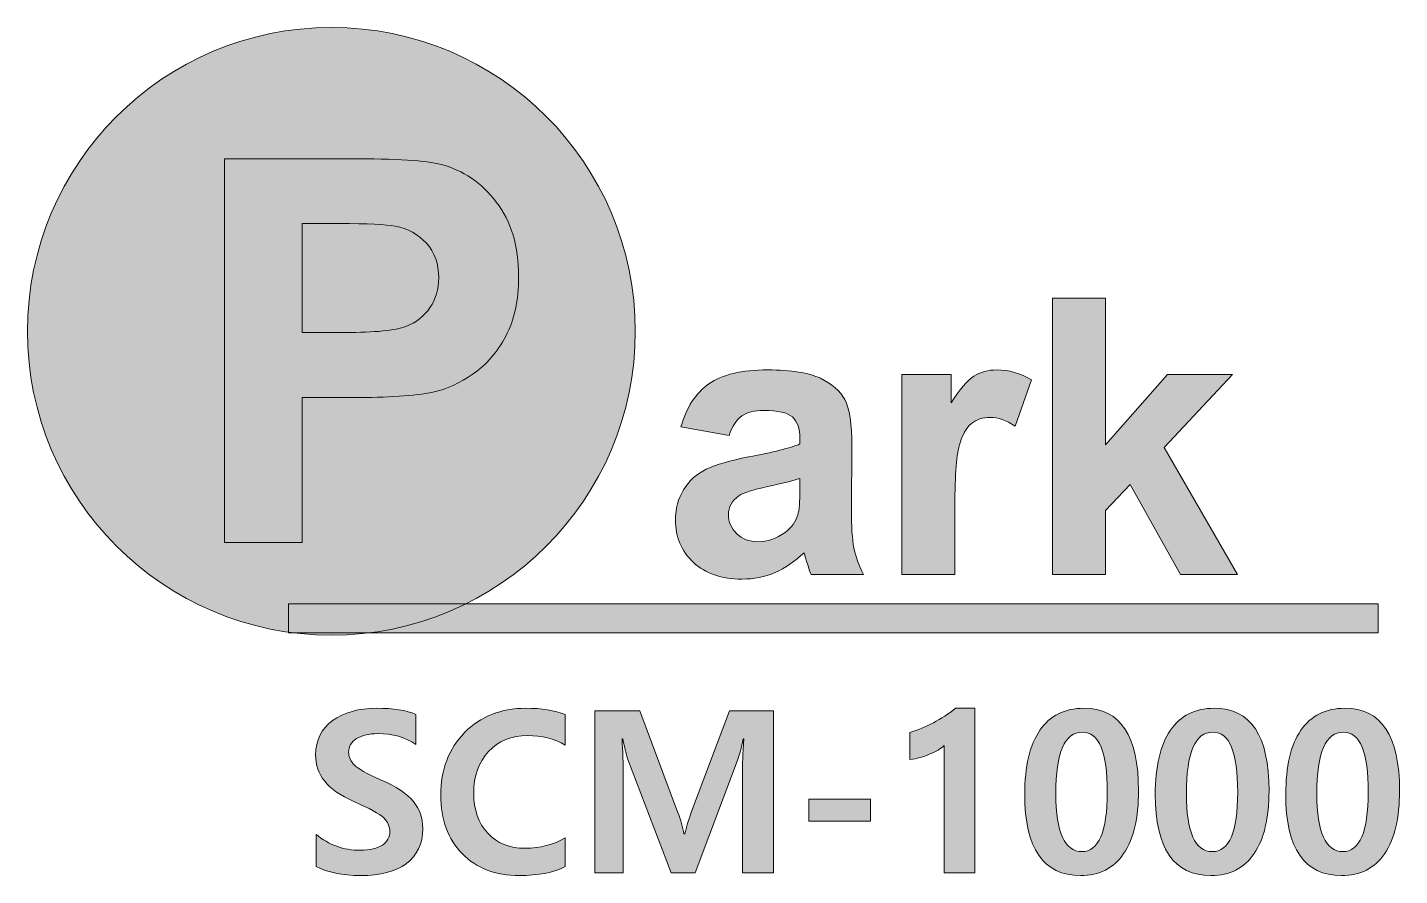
# Model space of a CAD drawing. Header units: inches. Extents: x 10 to 378, y -103 to 40.
# Drawn here: x 265.73 to 310.88, y -41.87 to -13.96 of the extents above; entities that cross this region are included whole.
import ezdxf

# ---------------------------------------------------------------- set-up
doc = ezdxf.new("R2010")
doc.units = ezdxf.units.IN
doc.header["$MEASUREMENT"] = 0
doc.layers.add('Layer 1', color=7, linetype='Continuous')
doc.layers.add('Layer 2', color=7, linetype='Continuous')

# ---------------------------------------------------------------- blocks, each defined once
blk = doc.blocks.new('block 9')
at = {"layer": 'Layer 1', "true_color": 0x39b54a}
h = blk.add_hatch(color=95, dxfattribs=at)
h.dxf.hatch_style = 2
edge = h.paths.add_edge_path()
edge.add_spline(control_points=[(272.221, -30.902), (272.221, -30.902), (272.221, -18.276), (272.221, -18.276), (272.221, -18.276), (276.313, -18.276), (276.313, -18.276), (277.863, -18.276), (278.873, -18.339), (279.344, -18.465), (280.068, -18.655), (280.673, -19.067), (281.161, -19.701), (281.65, -20.336), (281.894, -21.155), (281.894, -22.16), (281.894, -22.935), (281.753, -23.587), (281.472, -24.115), (281.19, -24.644), (280.832, -25.058), (280.399, -25.36), (279.966, -25.661), (279.525, -25.861), (279.077, -25.958), (278.468, -26.079), (277.587, -26.139), (276.433, -26.139), (276.433, -26.139), (274.771, -26.139), (274.771, -26.139), (274.771, -26.139), (274.771, -30.902), (274.771, -30.902), (274.771, -30.902), (272.221, -30.902), (272.221, -30.902)], knot_values=[0, 0, 0, 0, 1, 1, 1, 2, 2, 2, 3, 3, 3, 4, 4, 4, 5, 5, 5, 6, 6, 6, 7, 7, 7, 8, 8, 8, 9, 9, 9, 10, 10, 10, 11, 11, 11, 12, 12, 12, 12], degree=3, periodic=1)
edge = h.paths.add_edge_path()
edge.add_spline(control_points=[(274.771, -20.412), (274.771, -20.412), (274.771, -23.995), (274.771, -23.995), (274.771, -23.995), (276.166, -23.995), (276.166, -23.995), (277.171, -23.995), (277.843, -23.929), (278.181, -23.796), (278.52, -23.665), (278.786, -23.458), (278.978, -23.176), (279.171, -22.895), (279.267, -22.568), (279.267, -22.195), (279.267, -21.735), (279.132, -21.356), (278.862, -21.058), (278.592, -20.759), (278.25, -20.573), (277.837, -20.498), (277.533, -20.44), (276.921, -20.412), (276.002, -20.412), (276.002, -20.412), (274.771, -20.412), (274.771, -20.412)], knot_values=[0, 0, 0, 0, 1, 1, 1, 2, 2, 2, 3, 3, 3, 4, 4, 4, 5, 5, 5, 6, 6, 6, 7, 7, 7, 8, 8, 8, 9, 9, 9, 9], degree=3, periodic=1)
at = {"layer": 'Layer 1', "lineweight": 0}
for points, knots in [([(272.221, -30.902), (272.221, -30.902), (272.221, -18.276), (272.221, -18.276), (272.221, -18.276), (276.313, -18.276), (276.313, -18.276), (277.863, -18.276), (278.873, -18.339), (279.344, -18.465), (280.068, -18.655), (280.673, -19.067), (281.161, -19.701), (281.65, -20.336), (281.894, -21.155), (281.894, -22.16), (281.894, -22.935), (281.753, -23.587), (281.472, -24.115), (281.19, -24.644), (280.832, -25.058), (280.399, -25.36), (279.966, -25.661), (279.525, -25.861), (279.077, -25.958), (278.468, -26.079), (277.587, -26.139), (276.433, -26.139), (276.433, -26.139), (274.771, -26.139), (274.771, -26.139), (274.771, -26.139), (274.771, -30.902), (274.771, -30.902), (274.771, -30.902), (272.221, -30.902), (272.221, -30.902)], [0, 0, 0, 0, 1, 1, 1, 2, 2, 2, 3, 3, 3, 4, 4, 4, 5, 5, 5, 6, 6, 6, 7, 7, 7, 8, 8, 8, 9, 9, 9, 10, 10, 10, 11, 11, 11, 12, 12, 12, 12]), ([(274.771, -20.412), (274.771, -20.412), (274.771, -23.995), (274.771, -23.995), (274.771, -23.995), (276.166, -23.995), (276.166, -23.995), (277.171, -23.995), (277.843, -23.929), (278.181, -23.796), (278.52, -23.665), (278.786, -23.458), (278.978, -23.176), (279.171, -22.895), (279.267, -22.568), (279.267, -22.195), (279.267, -21.735), (279.132, -21.356), (278.862, -21.058), (278.592, -20.759), (278.25, -20.573), (277.837, -20.498), (277.533, -20.44), (276.921, -20.412), (276.002, -20.412), (276.002, -20.412), (274.771, -20.412), (274.771, -20.412)], [0, 0, 0, 0, 1, 1, 1, 2, 2, 2, 3, 3, 3, 4, 4, 4, 5, 5, 5, 6, 6, 6, 7, 7, 7, 8, 8, 8, 9, 9, 9, 9])]:
    blk.add_open_spline(points, degree=3, knots=knots, dxfattribs=at)
blk = doc.blocks.new('block 10')
at = {"layer": 'Layer 1', "true_color": 0xffffff}
h = blk.add_hatch(color=7, dxfattribs=at)
h.dxf.hatch_style = 2
h.paths.add_polyline_path([(299.458, -31.96), (299.458, -22.869), (301.201, -22.869), (301.201, -27.694), (303.241, -25.375), (305.387, -25.375), (303.136, -27.781), (305.548, -31.96), (303.669, -31.96), (302.013, -29.002), (301.201, -29.852), (301.201, -31.96)])
h = blk.add_hatch(color=7, dxfattribs=at)
h.dxf.hatch_style = 2
edge = h.paths.add_edge_path()
edge.add_spline(control_points=[(288.817, -27.384), (288.817, -27.384), (287.236, -27.099), (287.236, -27.099), (287.414, -26.462), (287.72, -25.991), (288.154, -25.685), (288.588, -25.379), (289.233, -25.226), (290.088, -25.226), (290.866, -25.226), (291.444, -25.318), (291.825, -25.502), (292.205, -25.686), (292.473, -25.919), (292.628, -26.203), (292.783, -26.486), (292.86, -27.006), (292.86, -27.762), (292.86, -27.762), (292.842, -29.796), (292.842, -29.796), (292.842, -30.375), (292.87, -30.802), (292.925, -31.077), (292.981, -31.352), (293.086, -31.646), (293.239, -31.96), (293.239, -31.96), (291.515, -31.96), (291.515, -31.96), (291.469, -31.845), (291.413, -31.673), (291.347, -31.446), (291.318, -31.342), (291.298, -31.274), (291.285, -31.241), (290.988, -31.53), (290.669, -31.747), (290.33, -31.892), (289.991, -32.037), (289.63, -32.109), (289.245, -32.109), (288.567, -32.109), (288.033, -31.925), (287.642, -31.557), (287.251, -31.189), (287.056, -30.724), (287.056, -30.162), (287.056, -29.79), (287.145, -29.458), (287.323, -29.167), (287.5, -28.875), (287.75, -28.652), (288.07, -28.497), (288.39, -28.342), (288.852, -28.207), (289.456, -28.091), (290.27, -27.938), (290.835, -27.795), (291.149, -27.663), (291.149, -27.663), (291.149, -27.489), (291.149, -27.489), (291.149, -27.154), (291.066, -26.916), (290.901, -26.773), (290.735, -26.63), (290.423, -26.559), (289.964, -26.559), (289.654, -26.559), (289.412, -26.62), (289.239, -26.742), (289.065, -26.864), (288.925, -27.078), (288.817, -27.384)], knot_values=[0, 0, 0, 0, 1, 1, 1, 2, 2, 2, 3, 3, 3, 4, 4, 4, 5, 5, 5, 6, 6, 6, 7, 7, 7, 8, 8, 8, 9, 9, 9, 10, 10, 10, 11, 11, 11, 12, 12, 12, 13, 13, 13, 14, 14, 14, 15, 15, 15, 16, 16, 16, 17, 17, 17, 18, 18, 18, 19, 19, 19, 20, 20, 20, 21, 21, 21, 22, 22, 22, 23, 23, 23, 24, 24, 24, 25, 25, 25, 25], degree=3, periodic=1)
edge = h.paths.add_edge_path()
edge.add_spline(control_points=[(291.149, -28.798), (290.926, -28.872), (290.572, -28.961), (290.088, -29.064), (289.605, -29.168), (289.288, -29.269), (289.14, -29.368), (288.912, -29.529), (288.799, -29.734), (288.799, -29.982), (288.799, -30.226), (288.89, -30.437), (289.071, -30.615), (289.253, -30.792), (289.485, -30.881), (289.766, -30.881), (290.08, -30.881), (290.38, -30.778), (290.665, -30.571), (290.876, -30.414), (291.014, -30.222), (291.081, -29.995), (291.126, -29.846), (291.149, -29.563), (291.149, -29.145), (291.149, -29.145), (291.149, -28.798), (291.149, -28.798)], knot_values=[0, 0, 0, 0, 1, 1, 1, 2, 2, 2, 3, 3, 3, 4, 4, 4, 5, 5, 5, 6, 6, 6, 7, 7, 7, 8, 8, 8, 9, 9, 9, 9], degree=3, periodic=1)
h = blk.add_hatch(color=7, dxfattribs=at)
h.dxf.hatch_style = 2
edge = h.paths.add_edge_path()
edge.add_spline(control_points=[(296.246, -31.96), (296.246, -31.96), (294.504, -31.96), (294.504, -31.96), (294.504, -31.96), (294.504, -25.375), (294.504, -25.375), (294.504, -25.375), (296.122, -25.375), (296.122, -25.375), (296.122, -25.375), (296.122, -26.311), (296.122, -26.311), (296.399, -25.869), (296.648, -25.577), (296.869, -25.437), (297.091, -25.296), (297.342, -25.226), (297.623, -25.226), (298.02, -25.226), (298.402, -25.335), (298.77, -25.555), (298.77, -25.555), (298.231, -27.074), (298.231, -27.074), (297.937, -26.884), (297.664, -26.789), (297.412, -26.789), (297.168, -26.789), (296.961, -26.856), (296.792, -26.99), (296.622, -27.124), (296.489, -27.367), (296.392, -27.719), (296.295, -28.07), (296.246, -28.806), (296.246, -29.926), (296.246, -29.926), (296.246, -31.96), (296.246, -31.96)], knot_values=[0, 0, 0, 0, 1, 1, 1, 2, 2, 2, 3, 3, 3, 4, 4, 4, 5, 5, 5, 6, 6, 6, 7, 7, 7, 8, 8, 8, 9, 9, 9, 10, 10, 10, 11, 11, 11, 12, 12, 12, 13, 13, 13, 13], degree=3, periodic=1)
at = {"layer": 'Layer 1', "lineweight": 0}
blk.add_lwpolyline([(299.458, -31.96), (299.458, -22.869), (301.201, -22.869), (301.201, -27.694), (303.241, -25.375), (305.387, -25.375), (303.136, -27.781), (305.548, -31.96), (303.669, -31.96), (302.013, -29.002), (301.201, -29.852), (301.201, -31.96), (299.458, -31.96)], dxfattribs=at)
for points, knots in [([(288.817, -27.384), (288.817, -27.384), (287.236, -27.099), (287.236, -27.099), (287.414, -26.462), (287.72, -25.991), (288.154, -25.685), (288.588, -25.379), (289.233, -25.226), (290.088, -25.226), (290.866, -25.226), (291.444, -25.318), (291.825, -25.502), (292.205, -25.686), (292.473, -25.919), (292.628, -26.203), (292.783, -26.486), (292.86, -27.006), (292.86, -27.762), (292.86, -27.762), (292.842, -29.796), (292.842, -29.796), (292.842, -30.375), (292.87, -30.802), (292.925, -31.077), (292.981, -31.352), (293.086, -31.646), (293.239, -31.96), (293.239, -31.96), (291.515, -31.96), (291.515, -31.96), (291.469, -31.845), (291.413, -31.673), (291.347, -31.446), (291.318, -31.342), (291.298, -31.274), (291.285, -31.241), (290.988, -31.53), (290.669, -31.747), (290.33, -31.892), (289.991, -32.037), (289.63, -32.109), (289.245, -32.109), (288.567, -32.109), (288.033, -31.925), (287.642, -31.557), (287.251, -31.189), (287.056, -30.724), (287.056, -30.162), (287.056, -29.79), (287.145, -29.458), (287.323, -29.167), (287.5, -28.875), (287.75, -28.652), (288.07, -28.497), (288.39, -28.342), (288.852, -28.207), (289.456, -28.091), (290.27, -27.938), (290.835, -27.795), (291.149, -27.663), (291.149, -27.663), (291.149, -27.489), (291.149, -27.489), (291.149, -27.154), (291.066, -26.916), (290.901, -26.773), (290.735, -26.63), (290.423, -26.559), (289.964, -26.559), (289.654, -26.559), (289.412, -26.62), (289.239, -26.742), (289.065, -26.864), (288.925, -27.078), (288.817, -27.384)], [0, 0, 0, 0, 1, 1, 1, 2, 2, 2, 3, 3, 3, 4, 4, 4, 5, 5, 5, 6, 6, 6, 7, 7, 7, 8, 8, 8, 9, 9, 9, 10, 10, 10, 11, 11, 11, 12, 12, 12, 13, 13, 13, 14, 14, 14, 15, 15, 15, 16, 16, 16, 17, 17, 17, 18, 18, 18, 19, 19, 19, 20, 20, 20, 21, 21, 21, 22, 22, 22, 23, 23, 23, 24, 24, 24, 25, 25, 25, 25]), ([(296.246, -31.96), (296.246, -31.96), (294.504, -31.96), (294.504, -31.96), (294.504, -31.96), (294.504, -25.375), (294.504, -25.375), (294.504, -25.375), (296.122, -25.375), (296.122, -25.375), (296.122, -25.375), (296.122, -26.311), (296.122, -26.311), (296.399, -25.869), (296.648, -25.577), (296.869, -25.437), (297.091, -25.296), (297.342, -25.226), (297.623, -25.226), (298.02, -25.226), (298.402, -25.335), (298.77, -25.555), (298.77, -25.555), (298.231, -27.074), (298.231, -27.074), (297.937, -26.884), (297.664, -26.789), (297.412, -26.789), (297.168, -26.789), (296.961, -26.856), (296.792, -26.99), (296.622, -27.124), (296.489, -27.367), (296.392, -27.719), (296.295, -28.07), (296.246, -28.806), (296.246, -29.926), (296.246, -29.926), (296.246, -31.96), (296.246, -31.96)], [0, 0, 0, 0, 1, 1, 1, 2, 2, 2, 3, 3, 3, 4, 4, 4, 5, 5, 5, 6, 6, 6, 7, 7, 7, 8, 8, 8, 9, 9, 9, 10, 10, 10, 11, 11, 11, 12, 12, 12, 13, 13, 13, 13]), ([(291.149, -28.798), (290.926, -28.872), (290.572, -28.961), (290.088, -29.064), (289.605, -29.168), (289.288, -29.269), (289.14, -29.368), (288.912, -29.529), (288.799, -29.734), (288.799, -29.982), (288.799, -30.226), (288.89, -30.437), (289.071, -30.615), (289.253, -30.792), (289.485, -30.881), (289.766, -30.881), (290.08, -30.881), (290.38, -30.778), (290.665, -30.571), (290.876, -30.414), (291.014, -30.222), (291.081, -29.995), (291.126, -29.846), (291.149, -29.563), (291.149, -29.145), (291.149, -29.145), (291.149, -28.798), (291.149, -28.798)], [0, 0, 0, 0, 1, 1, 1, 2, 2, 2, 3, 3, 3, 4, 4, 4, 5, 5, 5, 6, 6, 6, 7, 7, 7, 8, 8, 8, 9, 9, 9, 9])]:
    blk.add_open_spline(points, degree=3, knots=knots, dxfattribs=at)
blk = doc.blocks.new('block 17')
at = {"layer": 'Layer 2', "true_color": 0xff0000}
h = blk.add_hatch(color=1, dxfattribs=at)
h.dxf.hatch_style = 2
edge = h.paths.add_edge_path()
edge.add_spline(control_points=[(275.23, -40.509), (275.652, -40.858), (276.135, -41.033), (276.68, -41.033), (277.008, -41.033), (277.253, -40.976), (277.415, -40.861), (277.576, -40.747), (277.657, -40.597), (277.657, -40.411), (277.657, -40.25), (277.59, -40.101), (277.455, -39.966), (277.32, -39.831), (276.993, -39.653), (276.474, -39.431), (276.033, -39.233), (275.713, -39.011), (275.514, -38.763), (275.315, -38.516), (275.216, -38.226), (275.216, -37.893), (275.216, -37.414), (275.401, -37.038), (275.772, -36.767), (276.144, -36.495), (276.631, -36.36), (277.234, -36.36), (277.774, -36.36), (278.2, -36.427), (278.511, -36.562), (278.511, -36.562), (278.511, -37.55), (278.511, -37.55), (278.166, -37.313), (277.75, -37.195), (277.263, -37.195), (276.976, -37.195), (276.744, -37.25), (276.566, -37.358), (276.389, -37.467), (276.301, -37.616), (276.301, -37.807), (276.301, -37.959), (276.362, -38.097), (276.485, -38.223), (276.608, -38.348), (276.896, -38.511), (277.349, -38.711), (277.87, -38.938), (278.232, -39.176), (278.435, -39.426), (278.637, -39.675), (278.739, -39.973), (278.739, -40.321), (278.739, -40.822), (278.56, -41.205), (278.201, -41.469), (277.844, -41.733), (277.341, -41.865), (276.695, -41.865), (276.094, -41.865), (275.606, -41.765), (275.23, -41.565), (275.23, -41.565), (275.23, -40.509), (275.23, -40.509)], knot_values=[0, 0, 0, 0, 1, 1, 1, 2, 2, 2, 3, 3, 3, 4, 4, 4, 5, 5, 5, 6, 6, 6, 7, 7, 7, 8, 8, 8, 9, 9, 9, 10, 10, 10, 11, 11, 11, 12, 12, 12, 13, 13, 13, 14, 14, 14, 15, 15, 15, 16, 16, 16, 17, 17, 17, 18, 18, 18, 19, 19, 19, 20, 20, 20, 21, 21, 21, 22, 22, 22, 22], degree=3, periodic=1)
h = blk.add_hatch(color=1, dxfattribs=at)
h.dxf.hatch_style = 2
edge = h.paths.add_edge_path()
edge.add_spline(control_points=[(283.427, -41.572), (283.041, -41.768), (282.539, -41.865), (281.922, -41.865), (281.134, -41.865), (280.504, -41.625), (280.035, -41.144), (279.566, -40.663), (279.332, -40.022), (279.332, -39.221), (279.332, -38.382), (279.594, -37.695), (280.117, -37.161), (280.64, -36.627), (281.312, -36.36), (282.132, -36.36), (282.648, -36.36), (283.079, -36.428), (283.427, -36.566), (283.427, -36.566), (283.427, -37.572), (283.427, -37.572), (283.065, -37.362), (282.655, -37.257), (282.197, -37.257), (281.659, -37.257), (281.228, -37.432), (280.903, -37.781), (280.579, -38.131), (280.417, -38.587), (280.417, -39.149), (280.417, -39.701), (280.571, -40.142), (280.88, -40.473), (281.189, -40.803), (281.6, -40.968), (282.114, -40.968), (282.598, -40.968), (283.036, -40.852), (283.427, -40.621), (283.427, -40.621), (283.427, -41.572), (283.427, -41.572)], knot_values=[0, 0, 0, 0, 1, 1, 1, 2, 2, 2, 3, 3, 3, 4, 4, 4, 5, 5, 5, 6, 6, 6, 7, 7, 7, 8, 8, 8, 9, 9, 9, 10, 10, 10, 11, 11, 11, 12, 12, 12, 13, 13, 13, 14, 14, 14, 14], degree=3, periodic=1)
h = blk.add_hatch(color=1, dxfattribs=at)
h.dxf.hatch_style = 2
edge = h.paths.add_edge_path()
edge.add_spline(control_points=[(289.258, -41.771), (289.258, -41.771), (289.258, -38.472), (289.258, -38.472), (289.258, -38.231), (289.272, -37.862), (289.301, -37.365), (289.301, -37.365), (289.28, -37.365), (289.28, -37.365), (289.219, -37.669), (289.164, -37.886), (289.113, -38.016), (289.113, -38.016), (287.703, -41.771), (287.703, -41.771), (287.703, -41.771), (286.918, -41.771), (286.918, -41.771), (286.918, -41.771), (285.489, -38.049), (285.489, -38.049), (285.452, -37.953), (285.397, -37.725), (285.322, -37.365), (285.322, -37.365), (285.297, -37.365), (285.297, -37.365), (285.323, -37.758), (285.337, -38.185), (285.337, -38.646), (285.337, -38.646), (285.337, -41.771), (285.337, -41.771), (285.337, -41.771), (284.4, -41.771), (284.4, -41.771), (284.4, -41.771), (284.4, -36.447), (284.4, -36.447), (284.4, -36.447), (285.883, -36.447), (285.883, -36.447), (285.883, -36.447), (287.127, -39.764), (287.127, -39.764), (287.231, -40.039), (287.3, -40.282), (287.333, -40.494), (287.333, -40.494), (287.359, -40.494), (287.359, -40.494), (287.412, -40.285), (287.487, -40.039), (287.583, -39.756), (287.583, -39.756), (288.838, -36.447), (288.838, -36.447), (288.838, -36.447), (290.278, -36.447), (290.278, -36.447), (290.278, -36.447), (290.278, -41.771), (290.278, -41.771), (290.278, -41.771), (289.258, -41.771), (289.258, -41.771)], knot_values=[0, 0, 0, 0, 1, 1, 1, 2, 2, 2, 3, 3, 3, 4, 4, 4, 5, 5, 5, 6, 6, 6, 7, 7, 7, 8, 8, 8, 9, 9, 9, 10, 10, 10, 11, 11, 11, 12, 12, 12, 13, 13, 13, 14, 14, 14, 15, 15, 15, 16, 16, 16, 17, 17, 17, 18, 18, 18, 19, 19, 19, 20, 20, 20, 21, 21, 21, 22, 22, 22, 22], degree=3, periodic=1)
h = blk.add_hatch(color=1, dxfattribs=at)
h.dxf.hatch_style = 2
edge = h.paths.add_edge_path()
edge.add_spline(control_points=[(296.909, -36.36), (296.909, -36.36), (296.909, -41.771), (296.909, -41.771), (296.909, -41.771), (295.899, -41.771), (295.899, -41.771), (295.899, -41.771), (295.899, -37.586), (295.899, -37.586), (295.786, -37.69), (295.626, -37.786), (295.418, -37.875), (295.211, -37.965), (294.995, -38.022), (294.771, -38.049), (294.771, -38.049), (294.771, -37.156), (294.771, -37.156), (295.301, -36.996), (295.802, -36.731), (296.272, -36.36), (296.272, -36.36), (296.909, -36.36), (296.909, -36.36)], knot_values=[0, 0, 0, 0, 1, 1, 1, 2, 2, 2, 3, 3, 3, 4, 4, 4, 5, 5, 5, 6, 6, 6, 7, 7, 7, 8, 8, 8, 8], degree=3, periodic=1)
h = blk.add_hatch(color=1, dxfattribs=at)
h.dxf.hatch_style = 2
edge = h.paths.add_edge_path()
edge.add_spline(control_points=[(298.547, -39.199), (298.547, -38.273), (298.713, -37.569), (299.045, -37.085), (299.376, -36.602), (299.858, -36.36), (300.49, -36.36), (301.691, -36.36), (302.291, -37.265), (302.291, -39.076), (302.291, -39.969), (302.128, -40.657), (301.801, -41.14), (301.474, -41.624), (301.001, -41.865), (300.381, -41.865), (299.159, -41.865), (298.547, -40.977), (298.547, -39.199)], knot_values=[0, 0, 0, 0, 1, 1, 1, 2, 2, 2, 3, 3, 3, 4, 4, 4, 5, 5, 5, 6, 6, 6, 6], degree=3, periodic=1)
edge = h.paths.add_edge_path()
edge.add_spline(control_points=[(299.571, -39.174), (299.571, -40.442), (299.856, -41.077), (300.425, -41.077), (300.982, -41.077), (301.261, -40.426), (301.261, -39.123), (301.261, -37.804), (300.988, -37.145), (300.443, -37.145), (299.862, -37.145), (299.571, -37.821), (299.571, -39.174)], knot_values=[0, 0, 0, 0, 1, 1, 1, 2, 2, 2, 3, 3, 3, 4, 4, 4, 4], degree=3, periodic=1)
h = blk.add_hatch(color=1, dxfattribs=at)
h.dxf.hatch_style = 2
edge = h.paths.add_edge_path()
edge.add_spline(control_points=[(302.841, -39.199), (302.841, -38.273), (303.007, -37.569), (303.339, -37.085), (303.67, -36.602), (304.152, -36.36), (304.783, -36.36), (305.984, -36.36), (306.585, -37.265), (306.585, -39.076), (306.585, -39.969), (306.422, -40.657), (306.095, -41.14), (305.768, -41.624), (305.295, -41.865), (304.675, -41.865), (303.452, -41.865), (302.841, -40.977), (302.841, -39.199)], knot_values=[0, 0, 0, 0, 1, 1, 1, 2, 2, 2, 3, 3, 3, 4, 4, 4, 5, 5, 5, 6, 6, 6, 6], degree=3, periodic=1)
edge = h.paths.add_edge_path()
edge.add_spline(control_points=[(303.865, -39.174), (303.865, -40.442), (304.15, -41.077), (304.719, -41.077), (305.275, -41.077), (305.554, -40.426), (305.554, -39.123), (305.554, -37.804), (305.282, -37.145), (304.737, -37.145), (304.155, -37.145), (303.865, -37.821), (303.865, -39.174)], knot_values=[0, 0, 0, 0, 1, 1, 1, 2, 2, 2, 3, 3, 3, 4, 4, 4, 4], degree=3, periodic=1)
h = blk.add_hatch(color=1, dxfattribs=at)
h.dxf.hatch_style = 2
edge = h.paths.add_edge_path()
edge.add_spline(control_points=[(307.135, -39.199), (307.135, -38.273), (307.3, -37.569), (307.632, -37.085), (307.964, -36.602), (308.446, -36.36), (309.077, -36.36), (310.278, -36.36), (310.879, -37.265), (310.879, -39.076), (310.879, -39.969), (310.715, -40.657), (310.389, -41.14), (310.062, -41.624), (309.589, -41.865), (308.969, -41.865), (307.746, -41.865), (307.135, -40.977), (307.135, -39.199)], knot_values=[0, 0, 0, 0, 1, 1, 1, 2, 2, 2, 3, 3, 3, 4, 4, 4, 5, 5, 5, 6, 6, 6, 6], degree=3, periodic=1)
edge = h.paths.add_edge_path()
edge.add_spline(control_points=[(308.159, -39.174), (308.159, -40.442), (308.443, -41.077), (309.012, -41.077), (309.569, -41.077), (309.848, -40.426), (309.848, -39.123), (309.848, -37.804), (309.576, -37.145), (309.031, -37.145), (308.449, -37.145), (308.159, -37.821), (308.159, -39.174)], knot_values=[0, 0, 0, 0, 1, 1, 1, 2, 2, 2, 3, 3, 3, 4, 4, 4, 4], degree=3, periodic=1)
h = blk.add_hatch(color=1, dxfattribs=at)
h.dxf.hatch_style = 2
h.paths.add_polyline_path([(293.472, -40.078), (291.443, -40.078), (291.443, -39.355), (293.472, -39.355)])
at = {"layer": 'Layer 2', "lineweight": 0}
blk.add_lwpolyline([(293.472, -40.078), (291.443, -40.078), (291.443, -39.355), (293.472, -39.355), (293.472, -40.078)], dxfattribs=at)
for points, knots in [([(275.23, -40.509), (275.652, -40.858), (276.135, -41.033), (276.68, -41.033), (277.008, -41.033), (277.253, -40.976), (277.415, -40.861), (277.576, -40.747), (277.657, -40.597), (277.657, -40.411), (277.657, -40.25), (277.59, -40.101), (277.455, -39.966), (277.32, -39.831), (276.993, -39.653), (276.474, -39.431), (276.033, -39.233), (275.713, -39.011), (275.514, -38.763), (275.315, -38.516), (275.216, -38.226), (275.216, -37.893), (275.216, -37.414), (275.401, -37.038), (275.772, -36.767), (276.144, -36.495), (276.631, -36.36), (277.234, -36.36), (277.774, -36.36), (278.2, -36.427), (278.511, -36.562), (278.511, -36.562), (278.511, -37.55), (278.511, -37.55), (278.166, -37.313), (277.75, -37.195), (277.263, -37.195), (276.976, -37.195), (276.744, -37.25), (276.566, -37.358), (276.389, -37.467), (276.301, -37.616), (276.301, -37.807), (276.301, -37.959), (276.362, -38.097), (276.485, -38.223), (276.608, -38.348), (276.896, -38.511), (277.349, -38.711), (277.87, -38.938), (278.232, -39.176), (278.435, -39.426), (278.637, -39.675), (278.739, -39.973), (278.739, -40.321), (278.739, -40.822), (278.56, -41.205), (278.201, -41.469), (277.844, -41.733), (277.341, -41.865), (276.695, -41.865), (276.094, -41.865), (275.606, -41.765), (275.23, -41.565), (275.23, -41.565), (275.23, -40.509), (275.23, -40.509)], [0, 0, 0, 0, 1, 1, 1, 2, 2, 2, 3, 3, 3, 4, 4, 4, 5, 5, 5, 6, 6, 6, 7, 7, 7, 8, 8, 8, 9, 9, 9, 10, 10, 10, 11, 11, 11, 12, 12, 12, 13, 13, 13, 14, 14, 14, 15, 15, 15, 16, 16, 16, 17, 17, 17, 18, 18, 18, 19, 19, 19, 20, 20, 20, 21, 21, 21, 22, 22, 22, 22]), ([(283.427, -41.572), (283.041, -41.768), (282.539, -41.865), (281.922, -41.865), (281.134, -41.865), (280.504, -41.625), (280.035, -41.144), (279.566, -40.663), (279.332, -40.022), (279.332, -39.221), (279.332, -38.382), (279.594, -37.695), (280.117, -37.161), (280.64, -36.627), (281.312, -36.36), (282.132, -36.36), (282.648, -36.36), (283.079, -36.428), (283.427, -36.566), (283.427, -36.566), (283.427, -37.572), (283.427, -37.572), (283.065, -37.362), (282.655, -37.257), (282.197, -37.257), (281.659, -37.257), (281.228, -37.432), (280.903, -37.781), (280.579, -38.131), (280.417, -38.587), (280.417, -39.149), (280.417, -39.701), (280.571, -40.142), (280.88, -40.473), (281.189, -40.803), (281.6, -40.968), (282.114, -40.968), (282.598, -40.968), (283.036, -40.852), (283.427, -40.621), (283.427, -40.621), (283.427, -41.572), (283.427, -41.572)], [0, 0, 0, 0, 1, 1, 1, 2, 2, 2, 3, 3, 3, 4, 4, 4, 5, 5, 5, 6, 6, 6, 7, 7, 7, 8, 8, 8, 9, 9, 9, 10, 10, 10, 11, 11, 11, 12, 12, 12, 13, 13, 13, 14, 14, 14, 14]), ([(289.258, -41.771), (289.258, -41.771), (289.258, -38.472), (289.258, -38.472), (289.258, -38.231), (289.272, -37.862), (289.301, -37.365), (289.301, -37.365), (289.28, -37.365), (289.28, -37.365), (289.219, -37.669), (289.164, -37.886), (289.113, -38.016), (289.113, -38.016), (287.703, -41.771), (287.703, -41.771), (287.703, -41.771), (286.918, -41.771), (286.918, -41.771), (286.918, -41.771), (285.489, -38.049), (285.489, -38.049), (285.452, -37.953), (285.397, -37.725), (285.322, -37.365), (285.322, -37.365), (285.297, -37.365), (285.297, -37.365), (285.323, -37.758), (285.337, -38.185), (285.337, -38.646), (285.337, -38.646), (285.337, -41.771), (285.337, -41.771), (285.337, -41.771), (284.4, -41.771), (284.4, -41.771), (284.4, -41.771), (284.4, -36.447), (284.4, -36.447), (284.4, -36.447), (285.883, -36.447), (285.883, -36.447), (285.883, -36.447), (287.127, -39.764), (287.127, -39.764), (287.231, -40.039), (287.3, -40.282), (287.333, -40.494), (287.333, -40.494), (287.359, -40.494), (287.359, -40.494), (287.412, -40.285), (287.487, -40.039), (287.583, -39.756), (287.583, -39.756), (288.838, -36.447), (288.838, -36.447), (288.838, -36.447), (290.278, -36.447), (290.278, -36.447), (290.278, -36.447), (290.278, -41.771), (290.278, -41.771), (290.278, -41.771), (289.258, -41.771), (289.258, -41.771)], [0, 0, 0, 0, 1, 1, 1, 2, 2, 2, 3, 3, 3, 4, 4, 4, 5, 5, 5, 6, 6, 6, 7, 7, 7, 8, 8, 8, 9, 9, 9, 10, 10, 10, 11, 11, 11, 12, 12, 12, 13, 13, 13, 14, 14, 14, 15, 15, 15, 16, 16, 16, 17, 17, 17, 18, 18, 18, 19, 19, 19, 20, 20, 20, 21, 21, 21, 22, 22, 22, 22]), ([(296.909, -36.36), (296.909, -36.36), (296.909, -41.771), (296.909, -41.771), (296.909, -41.771), (295.899, -41.771), (295.899, -41.771), (295.899, -41.771), (295.899, -37.586), (295.899, -37.586), (295.786, -37.69), (295.626, -37.786), (295.418, -37.875), (295.211, -37.965), (294.995, -38.022), (294.771, -38.049), (294.771, -38.049), (294.771, -37.156), (294.771, -37.156), (295.301, -36.996), (295.802, -36.731), (296.272, -36.36), (296.272, -36.36), (296.909, -36.36), (296.909, -36.36)], [0, 0, 0, 0, 1, 1, 1, 2, 2, 2, 3, 3, 3, 4, 4, 4, 5, 5, 5, 6, 6, 6, 7, 7, 7, 8, 8, 8, 8]), ([(298.547, -39.199), (298.547, -38.273), (298.713, -37.569), (299.045, -37.085), (299.376, -36.602), (299.858, -36.36), (300.49, -36.36), (301.691, -36.36), (302.291, -37.265), (302.291, -39.076), (302.291, -39.969), (302.128, -40.657), (301.801, -41.14), (301.474, -41.624), (301.001, -41.865), (300.381, -41.865), (299.159, -41.865), (298.547, -40.977), (298.547, -39.199)], [0, 0, 0, 0, 1, 1, 1, 2, 2, 2, 3, 3, 3, 4, 4, 4, 5, 5, 5, 6, 6, 6, 6]), ([(302.841, -39.199), (302.841, -38.273), (303.007, -37.569), (303.339, -37.085), (303.67, -36.602), (304.152, -36.36), (304.783, -36.36), (305.984, -36.36), (306.585, -37.265), (306.585, -39.076), (306.585, -39.969), (306.422, -40.657), (306.095, -41.14), (305.768, -41.624), (305.295, -41.865), (304.675, -41.865), (303.452, -41.865), (302.841, -40.977), (302.841, -39.199)], [0, 0, 0, 0, 1, 1, 1, 2, 2, 2, 3, 3, 3, 4, 4, 4, 5, 5, 5, 6, 6, 6, 6]), ([(307.135, -39.199), (307.135, -38.273), (307.3, -37.569), (307.632, -37.085), (307.964, -36.602), (308.446, -36.36), (309.077, -36.36), (310.278, -36.36), (310.879, -37.265), (310.879, -39.076), (310.879, -39.969), (310.715, -40.657), (310.389, -41.14), (310.062, -41.624), (309.589, -41.865), (308.969, -41.865), (307.746, -41.865), (307.135, -40.977), (307.135, -39.199)], [0, 0, 0, 0, 1, 1, 1, 2, 2, 2, 3, 3, 3, 4, 4, 4, 5, 5, 5, 6, 6, 6, 6]), ([(299.571, -39.174), (299.571, -40.442), (299.856, -41.077), (300.425, -41.077), (300.982, -41.077), (301.261, -40.426), (301.261, -39.123), (301.261, -37.804), (300.988, -37.145), (300.443, -37.145), (299.862, -37.145), (299.571, -37.821), (299.571, -39.174)], [0, 0, 0, 0, 1, 1, 1, 2, 2, 2, 3, 3, 3, 4, 4, 4, 4]), ([(303.865, -39.174), (303.865, -40.442), (304.15, -41.077), (304.719, -41.077), (305.275, -41.077), (305.554, -40.426), (305.554, -39.123), (305.554, -37.804), (305.282, -37.145), (304.737, -37.145), (304.155, -37.145), (303.865, -37.821), (303.865, -39.174)], [0, 0, 0, 0, 1, 1, 1, 2, 2, 2, 3, 3, 3, 4, 4, 4, 4]), ([(308.159, -39.174), (308.159, -40.442), (308.443, -41.077), (309.012, -41.077), (309.569, -41.077), (309.848, -40.426), (309.848, -39.123), (309.848, -37.804), (309.576, -37.145), (309.031, -37.145), (308.449, -37.145), (308.159, -37.821), (308.159, -39.174)], [0, 0, 0, 0, 1, 1, 1, 2, 2, 2, 3, 3, 3, 4, 4, 4, 4])]:
    blk.add_open_spline(points, degree=3, knots=knots, dxfattribs=at)

msp = doc.modelspace()

# ---------------------------------------------------------------- hatches: boundary and pattern name
at = {"layer": 'Layer 1', "true_color": 0xffffff}
h = msp.add_hatch(color=7, dxfattribs=at)
h.dxf.hatch_style = 2
edge = h.paths.add_edge_path()
edge.add_spline(control_points=[(285.734, -23.956), (285.734, -29.479), (281.257, -33.956), (275.734, -33.956), (270.211, -33.956), (265.734, -29.479), (265.734, -23.956), (265.734, -18.433), (270.211, -13.956), (275.734, -13.956), (281.257, -13.956), (285.734, -18.433), (285.734, -23.956)], knot_values=[0, 0, 0, 0, 1, 1, 1, 2, 2, 2, 3, 3, 3, 4, 4, 4, 4], degree=3, periodic=1)
h = msp.add_hatch(color=7, dxfattribs=at)
h.dxf.hatch_style = 2
h.paths.add_polyline_path([(310.172, -32.928), (274.323, -32.928), (274.323, -33.882), (310.172, -33.882)])

# ---------------------------------------------------------------- linework, layer by layer
at = {"layer": 'Layer 1', "lineweight": 0}
msp.add_lwpolyline([(310.172, -32.928), (274.323, -32.928), (274.323, -33.882), (310.172, -33.882), (310.172, -32.928)], dxfattribs=at)
msp.add_open_spline([(285.734, -23.956), (285.734, -29.479), (281.257, -33.956), (275.734, -33.956), (270.211, -33.956), (265.734, -29.479), (265.734, -23.956), (265.734, -18.433), (270.211, -13.956), (275.734, -13.956), (281.257, -13.956), (285.734, -18.433), (285.734, -23.956)], degree=3, knots=[0, 0, 0, 0, 1, 1, 1, 2, 2, 2, 3, 3, 3, 4, 4, 4, 4], dxfattribs=at)

# ---------------------------------------------------------------- block references
at = {"layer": 'Layer 1'}
for name in ['block 9', 'block 10']:
    msp.add_blockref(name, (0, 0), dxfattribs=at)
at = {"layer": 'Layer 2'}
msp.add_blockref('block 17', (0, 0), dxfattribs=at)

doc.saveas('drawing.dxf')
